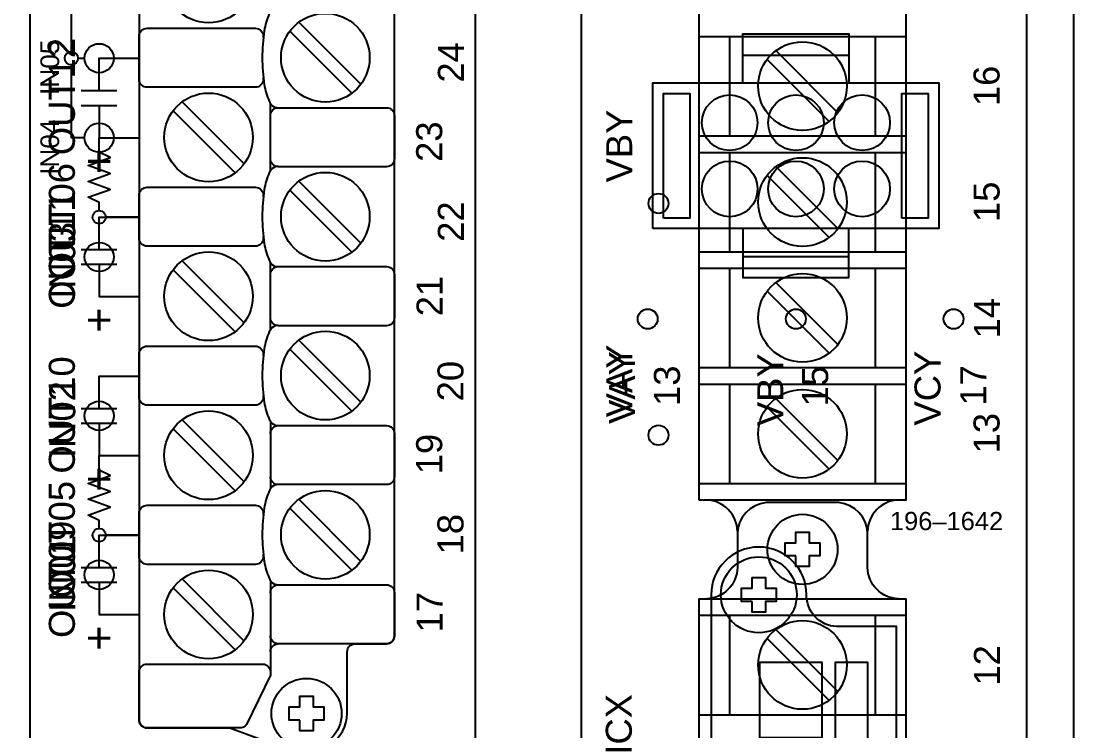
# Model space of a CAD drawing. Extents: x 1 to 47.7, y 0.3 to 34.2.
# Drawn here: x 35.879 to 39.855, y 9.259 to 11.939 of the extents above; entities that cross this region are included whole.
import ezdxf

# ---------------------------------------------------------------- set-up
doc = ezdxf.new("R2010")
doc.units = 0
doc.header["$MEASUREMENT"] = 0
for name, color, linetype in [('1_1__1__SCREW_TERMINAL', 7, 'CONTINUOUS'), ('1_2__2__CONNECTORIZED', 7, 'CONTINUOUS'), ('5_1__0__EMPTY', 7, 'CONTINUOUS'), ('5_2__2___8__OPTOISO_IND_LS', 7, 'CONTINUOUS'), ('5_3__7___8__OPTOISO_IND_LS', 7, 'CONTINUOUS'), ('5_4__4___24__OPTOISO_LS_IN', 7, 'CONTINUOUS'), ('5_5__D___24__OPTOISO_LS_IN', 7, 'CONTINUOUS'), ('5_6__8___8__OPTOISO_IND_LS', 7, 'CONTINUOUS'), ('6_0______DWG_', 7, 'CONTINUOUS')]:
    doc.layers.add(name, color=color, linetype=linetype)
doc.styles.add('ARIAL', font='arial.ttf')

msp = doc.modelspace()

# ---------------------------------------------------------------- linework, layer by layer
at = {"layer": '1_1__1__SCREW_TERMINAL'}
for points in [[(38.4397, 10.1304), (38.4397, 12.818), (39.2197, 12.818), (39.2197, 10.1304)], [(38.8049, 9.9193), (38.7646, 9.9193), (38.7646, 9.9692), (38.8049, 9.9692), (38.8049, 10.0094), (38.8549, 10.0094), (38.8549, 9.9692), (38.8948, 9.9692), (38.8948, 9.9193), (38.8549, 9.9193), (38.8549, 9.8791), (38.8049, 9.8791)], [(38.4397, 7.0703), (38.4397, 9.7579), (39.2197, 9.7579), (39.2197, 7.0703)]]:
    msp.add_lwpolyline(points, close=True, dxfattribs=at)
for points in [[(38.4397, 11.8806), (39.2197, 11.8806)], [(38.5548, 11.5056), (38.5548, 11.8806)], [(39.1047, 11.8806), (39.1047, 11.5056)], [(38.7292, 11.8268), (38.9634, 11.5926)], [(38.6958, 11.7934), (38.9299, 11.5592)], [(38.4397, 11.5056), (39.2197, 11.5056)], [(38.4397, 11.443), (39.2197, 11.443)], [(38.5548, 11.068), (38.5548, 11.443)], [(39.1047, 11.443), (39.1047, 11.068)], [(38.7292, 11.3892), (38.9634, 11.1551)], [(38.6958, 11.3558), (38.9299, 11.1217)], [(38.4397, 11.068), (39.2197, 11.068)], [(38.4397, 11.0055), (39.2197, 11.0055)], [(38.5548, 10.6305), (38.5548, 11.0055)], [(39.1047, 11.0055), (39.1047, 10.6305)], [(38.7292, 10.9519), (38.9634, 10.7177)], [(38.6958, 10.9185), (38.9299, 10.6843)], [(38.4397, 10.6305), (39.2197, 10.6305)], [(38.4397, 10.568), (39.2197, 10.568)], [(38.5548, 10.193), (38.5548, 10.568)], [(39.1047, 10.568), (39.1047, 10.193)], [(38.7292, 10.5144), (38.9634, 10.2802)], [(38.6958, 10.4809), (38.9299, 10.2468)], [(38.4397, 10.193), (39.2197, 10.193)], [(38.4397, 9.6953), (39.2197, 9.6953)], [(38.5548, 9.3203), (38.5548, 9.6953)], [(39.1047, 9.6953), (39.1047, 9.3203)], [(38.7292, 9.6417), (38.9634, 9.4075)], [(38.6958, 9.6083), (38.9299, 9.3741)], [(38.4397, 9.3203), (39.2197, 9.3203)]]:
    msp.add_lwpolyline(points, dxfattribs=at)
for points in [[(38.5837, 10.0124, 0.403969), (38.4678, 10.1304)], [(39.1916, 9.7581, -0.403969), (39.0757, 9.876), (39.0757, 10.0062, 0.374201), (38.9669, 10.1208), (38.6925, 10.1208, 0.374201), (38.5838, 10.0062), (38.5837, 9.876, -0.403969), (38.4678, 9.7581)], [(39.1916, 10.1304, 0.403969), (39.0757, 10.0124)]]:
    msp.add_lwpolyline(points, format="xyb", dxfattribs=at)
for centre, radius in [((38.8296, 11.693), 0.1673), ((38.8296, 11.2554), 0.1673), ((38.2858, 11.2502), 0.0375), ((38.8296, 10.8181), 0.1673), ((38.8296, 10.3806), 0.1673), ((38.2858, 10.3753), 0.0375), ((38.8297, 9.9442), 0.1324), ((38.8296, 9.5079), 0.1673)]:
    msp.add_circle(centre, radius, dxfattribs=at)
at = {"layer": '1_2__2__CONNECTORIZED'}
for points in [[(38.6047, 11.7049), (38.6047, 11.8899), (39.0047, 11.8899), (39.0047, 11.7049)], [(38.6047, 11.81), (39.0047, 11.81)], [(38.6047, 11.1551), (38.6047, 10.9701), (39.0047, 10.9701), (39.0047, 11.1551)], [(38.6047, 11.05), (39.0047, 11.05)]]:
    msp.add_lwpolyline(points, dxfattribs=at)
for points in [[(38.2647, 11.1551), (38.2647, 11.7049), (39.3447, 11.7049), (39.3447, 11.1551)], [(38.3049, 11.1951), (38.3049, 11.665), (38.4048, 11.665), (38.4048, 11.1951)], [(39.2047, 11.1951), (39.2047, 11.665), (39.3048, 11.665), (39.3048, 11.1951)], [(38.6395, 9.7479), (38.5996, 9.7479), (38.5996, 9.7979), (38.6395, 9.7979), (38.6395, 9.838), (38.6898, 9.838), (38.6898, 9.7979), (38.7298, 9.7979), (38.7298, 9.7479), (38.6898, 9.7479), (38.6898, 9.7078), (38.6395, 9.7078), (38.6395, 9.7479)], [(38.6682, 9.2329), (38.6682, 9.5179), (38.9032, 9.5179), (38.9032, 9.2329)], [(38.9548, 8.8979), (38.9548, 9.5179), (39.0749, 9.5179), (39.0749, 8.8979)]]:
    msp.add_lwpolyline(points, close=True, dxfattribs=at)
msp.add_lwpolyline([(38.8247, 7.063, 1), (39.1847, 7.063), (39.1849, 9.653), (38.9586, 9.653, -0.405199), (38.8447, 9.7729, 0.999995), (38.4846, 9.7729), (38.4848, 7.183), (38.7109, 7.183, -0.399232)], format="xyb", close=True, dxfattribs=at)
for centre, radius in [((38.5548, 11.5549), 0.1051), ((38.8049, 11.5549), 0.1051), ((39.0548, 11.5549), 0.1051), ((38.5548, 11.3049), 0.1051), ((38.8049, 11.3049), 0.1051), ((39.0548, 11.3049), 0.1051), ((38.2451, 10.814), 0.0375), ((38.8047, 10.814), 0.0375), ((39.4002, 10.814), 0.0375), ((38.6647, 9.7729), 0.1433)]:
    msp.add_circle(centre, radius, dxfattribs=at)
at = {"layer": '5_1__0__EMPTY'}
msp.add_lwpolyline([(36.3247, 14.2815), (36.3247, 9.3004, 0.414215), (36.3547, 9.2704), (36.6675, 9.2705), (36.9123, 9.1796, 0.47859), (37.1108, 9.3246), (37.1108, 9.558, -0.414214), (37.1408, 9.588), (37.2588, 9.588, 0.414213), (37.2888, 9.618), (37.2889, 14.5998, 0.414214), (37.2589, 14.6298), (36.9459, 14.6298), (36.7011, 14.7207, 0.480048), (36.5029, 14.5757), (36.5029, 14.3415, -0.414214), (36.4729, 14.3115), (36.3547, 14.3115, 0.414212), (36.3247, 14.2815), (36.3247, 14.2815)], format="xyb", dxfattribs=at)
msp.add_lwpolyline([(36.9319, 9.3), (36.8916, 9.3), (36.8916, 9.35), (36.9319, 9.35), (36.9319, 9.3901), (36.9819, 9.3901), (36.9819, 9.35), (37.0218, 9.35), (37.0218, 9.3), (36.9819, 9.3), (36.9819, 9.2599), (36.9319, 9.2599)], close=True, dxfattribs=at)
msp.add_circle((36.9567, 9.325), 0.1324, dxfattribs=at)
at = {"layer": '5_2__2___8__OPTOISO_IND_LS'}
for points in [[(37.2588, 9.588, 0.414213), (37.2888, 9.618), (37.2889, 14.5998, 0.414214), (37.2589, 14.6298), (36.9459, 14.6298), (36.7011, 14.7207, 0.480048), (36.5029, 14.5757), (36.5029, 14.3415, -0.414214), (36.4729, 14.3115), (36.3547, 14.3115, 0.414212), (36.3247, 14.2815), (36.3247, 14.2815), (36.3247, 9.3004, 0.414215), (36.3547, 9.2704), (36.6675, 9.2705), (36.9123, 9.1796, 0.47859), (37.1108, 9.3246), (37.1108, 9.558, -0.414214), (37.1408, 9.588)], [(36.8501, 11.9895, 0.191033), (36.8262, 11.981, 0.081668), (36.816, 11.9654, 0.0591), (36.7967, 11.9017, 0.034646), (36.7896, 11.8002, 0.03436), (36.7967, 11.6995, 0.0591), (36.816, 11.6357, 0.081668), (36.8262, 11.6201, 0.191033), (36.8501, 11.6116)], [(36.7934, 11.7265), (36.7934, 11.7186, -0.414214), (36.7634, 11.6886), (36.3547, 11.6886, -0.414214), (36.3247, 11.7186), (36.3247, 11.8815, -0.414214), (36.3547, 11.9115), (36.7634, 11.9115, -0.414214), (36.7934, 11.8815), (36.7934, 11.8746)], [(36.8201, 11.5816, -0.414214), (36.8501, 11.6116), (37.2588, 11.6116, -0.414214), (37.2888, 11.5816), (37.2888, 11.4188, -0.414214), (37.2588, 11.3888), (36.8501, 11.3888, -0.414214), (36.8201, 11.4188)], [(36.8501, 11.3895, 0.191033), (36.8262, 11.381, 0.081668), (36.816, 11.3654, 0.0591), (36.7967, 11.3017, 0.034646), (36.7896, 11.2001, 0.03436), (36.7967, 11.0995, 0.0591), (36.816, 11.0357, 0.081668), (36.8262, 11.0201, 0.191033), (36.8501, 11.0116)], [(36.7934, 11.1265), (36.7934, 11.1186, -0.414214), (36.7634, 11.0886), (36.3547, 11.0886, -0.414214), (36.3247, 11.1186), (36.3247, 11.2814, -0.414214), (36.3547, 11.3114), (36.7634, 11.3114, -0.414214), (36.7934, 11.2814), (36.7934, 11.2746)], [(36.8201, 10.9816, -0.414214), (36.8501, 11.0116), (37.2588, 11.0116, -0.414214), (37.2888, 10.9816), (37.2888, 10.8187, -0.414214), (37.2588, 10.7887), (36.8501, 10.7887, -0.414214), (36.8201, 10.8187)], [(36.8501, 10.7895, 0.191033), (36.8262, 10.781, 0.081668), (36.816, 10.7654, 0.0591), (36.7967, 10.7017, 0.034646), (36.7896, 10.6001, 0.03436), (36.7967, 10.4994, 0.0591), (36.816, 10.4357, 0.081668), (36.8262, 10.4201, 0.191033), (36.8501, 10.4116)], [(36.7934, 10.5265), (36.7934, 10.5186, -0.414214), (36.7634, 10.4886), (36.3547, 10.4886, -0.414214), (36.3247, 10.5186), (36.3247, 10.6814, -0.414214), (36.3547, 10.7114), (36.7634, 10.7114, -0.414214), (36.7934, 10.6814), (36.7934, 10.6746)], [(36.8201, 10.3816, -0.414214), (36.8501, 10.4116), (37.2588, 10.4116, -0.414214), (37.2888, 10.3816), (37.2888, 10.2187, -0.414214), (37.2588, 10.1887), (36.8501, 10.1887, -0.414214), (36.8201, 10.2187)], [(36.8501, 10.1887, 0.191033), (36.8262, 10.1802, 0.081668), (36.816, 10.1646, 0.0591), (36.7967, 10.1009, 0.034646), (36.7896, 9.9994, 0.03436), (36.7967, 9.8987, 0.0591), (36.816, 9.835, 0.081668), (36.8262, 9.8193, 0.191033), (36.8501, 9.8108)], [(36.7934, 9.9257), (36.7934, 9.9178, -0.414214), (36.7634, 9.8878), (36.3547, 9.8878, -0.414214), (36.3247, 9.9178), (36.3247, 10.0807, -0.414214), (36.3547, 10.1107), (36.7634, 10.1107, -0.414214), (36.7934, 10.0807), (36.7934, 10.0739)], [(36.8201, 9.8273), (36.8201, 9.4692), (36.7303, 9.2833, -0.241986), (36.7105, 9.2705), (36.3547, 9.2704, -0.422157), (36.3248, 9.2971), (36.3247, 9.4814, -0.414214), (36.3547, 9.5114), (36.7918, 9.5114, -0.390527), (36.8201, 9.4814)], [(36.8201, 9.7808, -0.414214), (36.8501, 9.8108), (37.2588, 9.8108, -0.414214), (37.2888, 9.7808), (37.2888, 9.618, -0.414214), (37.2588, 9.588), (36.8501, 9.588, -0.414214), (36.8201, 9.618)], [(36.8201, 9.558, -0.414214), (36.8501, 9.588)]]:
    msp.add_lwpolyline(points, format="xyb", dxfattribs=at)
for points in [[(36.9275, 11.9339), (37.1616, 11.6998)], [(36.894, 11.9005), (37.1282, 11.6664)], [(36.1735, 11.676), (36.1735, 11.7982), (36.3247, 11.7982)], [(36.106, 11.676), (36.241, 11.676)], [(36.106, 11.6203), (36.241, 11.6203)], [(36.1735, 11.6203), (36.1735, 11.4982), (36.3247, 11.4982)], [(36.4865, 11.6333), (36.7206, 11.3991)], [(36.8201, 11.373), (36.8201, 11.6281)], [(36.4531, 11.5999), (36.6872, 11.3657)], [(36.9275, 11.3339), (37.1616, 11.0998)], [(36.894, 11.3005), (37.1282, 11.0664)], [(36.1735, 11.076), (36.1735, 11.1982), (36.3247, 11.1982)], [(36.106, 11.076), (36.241, 11.076)], [(36.106, 11.0203), (36.241, 11.0203)], [(36.1735, 11.0203), (36.1735, 10.8982), (36.3247, 10.8982)], [(36.4865, 11.0333), (36.7206, 10.7991)], [(36.8201, 10.773), (36.8201, 11.0281)], [(36.4531, 10.9999), (36.6872, 10.7657)], [(36.894, 10.7005), (37.1282, 10.4663)], [(36.9275, 10.7339), (37.1616, 10.4998)], [(36.1735, 10.476), (36.1735, 10.5982), (36.3247, 10.5982)], [(36.106, 10.476), (36.241, 10.476)], [(36.106, 10.4203), (36.241, 10.4203)], [(36.1735, 10.4203), (36.1735, 10.2982), (36.3247, 10.2982)], [(36.4865, 10.4333), (36.7206, 10.1991)], [(36.8201, 10.4281), (36.8201, 10.1722)], [(36.4531, 10.3999), (36.6872, 10.1657)], [(36.894, 10.0997), (37.1282, 9.8656)], [(36.9275, 10.1332), (37.1616, 9.899)], [(36.1735, 9.876), (36.1735, 9.9982), (36.3247, 9.9982)], [(36.106, 9.876), (36.241, 9.876)], [(36.4865, 9.8325), (36.7206, 9.5984)], [(36.106, 9.8203), (36.241, 9.8203)], [(36.1735, 9.8203), (36.1735, 9.6982), (36.3247, 9.6982)], [(36.4531, 9.7991), (36.6872, 9.5649)]]:
    msp.add_lwpolyline(points, dxfattribs=at)
msp.add_lwpolyline([(36.9319, 9.3), (36.8916, 9.3), (36.8916, 9.35), (36.9319, 9.35), (36.9319, 9.3901), (36.9819, 9.3901), (36.9819, 9.35), (37.0218, 9.35), (37.0218, 9.3), (36.9819, 9.3), (36.9819, 9.2599), (36.9319, 9.2599)], close=True, dxfattribs=at)
for centre, radius in [((36.5868, 12.0995), 0.1673), ((37.0278, 11.8002), 0.1673), ((36.5868, 11.4995), 0.1673), ((37.0278, 11.2001), 0.1673), ((36.5868, 10.8995), 0.1673), ((37.0278, 10.6001), 0.1673), ((36.5868, 10.2995), 0.1673), ((37.0278, 9.9994), 0.1673), ((36.5868, 9.6987), 0.1673), ((36.9567, 9.325), 0.1324)]:
    msp.add_circle(centre, radius, dxfattribs=at)
at = {"layer": '5_3__7___8__OPTOISO_IND_LS'}
for points in [[(37.2588, 9.588, 0.414213), (37.2888, 9.618), (37.2889, 14.5998, 0.414214), (37.2589, 14.6298), (36.9459, 14.6298), (36.7011, 14.7207, 0.480048), (36.5029, 14.5757), (36.5029, 14.3415, -0.414214), (36.4729, 14.3115), (36.3547, 14.3115, 0.414212), (36.3247, 14.2815), (36.3247, 14.2815), (36.3247, 9.3004, 0.414215), (36.3547, 9.2704), (36.6675, 9.2705), (36.9123, 9.1796, 0.47859), (37.1108, 9.3246), (37.1108, 9.558, -0.414214), (37.1408, 9.588)], [(36.8501, 11.9895, 0.191033), (36.8262, 11.981, 0.081668), (36.816, 11.9654, 0.0591), (36.7967, 11.9017, 0.034646), (36.7896, 11.8002, 0.03436), (36.7967, 11.6995, 0.0591), (36.816, 11.6357, 0.081668), (36.8262, 11.6201, 0.191033), (36.8501, 11.6116)], [(36.7934, 11.7265), (36.7934, 11.7186, -0.414214), (36.7634, 11.6886), (36.3547, 11.6886, -0.414214), (36.3247, 11.7186), (36.3247, 11.8815, -0.414214), (36.3547, 11.9115), (36.7634, 11.9115, -0.414214), (36.7934, 11.8815), (36.7934, 11.8746)], [(36.8201, 11.5816, -0.414214), (36.8501, 11.6116), (37.2588, 11.6116, -0.414214), (37.2888, 11.5816), (37.2888, 11.4188, -0.414214), (37.2588, 11.3888), (36.8501, 11.3888, -0.414214), (36.8201, 11.4188)], [(36.8501, 11.3895, 0.191033), (36.8262, 11.381, 0.081668), (36.816, 11.3654, 0.0591), (36.7967, 11.3017, 0.034646), (36.7896, 11.2001, 0.03436), (36.7967, 11.0995, 0.0591), (36.816, 11.0357, 0.081668), (36.8262, 11.0201, 0.191033), (36.8501, 11.0116)], [(36.7934, 11.1265), (36.7934, 11.1186, -0.414214), (36.7634, 11.0886), (36.3547, 11.0886, -0.414214), (36.3247, 11.1186), (36.3247, 11.2814, -0.414214), (36.3547, 11.3114), (36.7634, 11.3114, -0.414214), (36.7934, 11.2814), (36.7934, 11.2746)], [(36.8201, 10.9816, -0.414214), (36.8501, 11.0116), (37.2588, 11.0116, -0.414214), (37.2888, 10.9816), (37.2888, 10.8187, -0.414214), (37.2588, 10.7887), (36.8501, 10.7887, -0.414214), (36.8201, 10.8187)], [(36.8501, 10.7895, 0.191033), (36.8262, 10.781, 0.081668), (36.816, 10.7654, 0.0591), (36.7967, 10.7017, 0.034646), (36.7896, 10.6001, 0.03436), (36.7967, 10.4994, 0.0591), (36.816, 10.4357, 0.081668), (36.8262, 10.4201, 0.191033), (36.8501, 10.4116)], [(36.7934, 10.5265), (36.7934, 10.5186, -0.414214), (36.7634, 10.4886), (36.3547, 10.4886, -0.414214), (36.3247, 10.5186), (36.3247, 10.6814, -0.414214), (36.3547, 10.7114), (36.7634, 10.7114, -0.414214), (36.7934, 10.6814), (36.7934, 10.6746)], [(36.8201, 10.3816, -0.414214), (36.8501, 10.4116), (37.2588, 10.4116, -0.414214), (37.2888, 10.3816), (37.2888, 10.2187, -0.414214), (37.2588, 10.1887), (36.8501, 10.1887, -0.414214), (36.8201, 10.2187)], [(36.8501, 10.1887, 0.191033), (36.8262, 10.1802, 0.081668), (36.816, 10.1646, 0.0591), (36.7967, 10.1009, 0.034646), (36.7896, 9.9994, 0.03436), (36.7967, 9.8987, 0.0591), (36.816, 9.835, 0.081668), (36.8262, 9.8193, 0.191033), (36.8501, 9.8108)], [(36.7934, 9.9257), (36.7934, 9.9178, -0.414214), (36.7634, 9.8878), (36.3547, 9.8878, -0.414214), (36.3247, 9.9178), (36.3247, 10.0807, -0.414214), (36.3547, 10.1107), (36.7634, 10.1107, -0.414214), (36.7934, 10.0807), (36.7934, 10.0739)], [(36.8201, 9.8273), (36.8201, 9.4692), (36.7303, 9.2833, -0.241986), (36.7105, 9.2705), (36.3547, 9.2704, -0.422157), (36.3248, 9.2971), (36.3247, 9.4814, -0.414214), (36.3547, 9.5114), (36.7918, 9.5114, -0.390527), (36.8201, 9.4814)], [(36.8201, 9.7808, -0.414214), (36.8501, 9.8108), (37.2588, 9.8108, -0.414214), (37.2888, 9.7808), (37.2888, 9.618, -0.414214), (37.2588, 9.588), (36.8501, 9.588, -0.414214), (36.8201, 9.618)], [(36.8201, 9.558, -0.414214), (36.8501, 9.588)]]:
    msp.add_lwpolyline(points, format="xyb", dxfattribs=at)
for points in [[(36.9275, 11.9339), (37.1616, 11.6998)], [(36.894, 11.9005), (37.1282, 11.6664)], [(36.1735, 11.676), (36.1735, 11.7982), (36.3247, 11.7982)], [(36.106, 11.676), (36.241, 11.676)], [(36.106, 11.6203), (36.241, 11.6203)], [(36.1735, 11.6203), (36.1735, 11.4982), (36.3247, 11.4982)], [(36.4865, 11.6333), (36.7206, 11.3991)], [(36.8201, 11.373), (36.8201, 11.6281)], [(36.4531, 11.5999), (36.6872, 11.3657)], [(36.9275, 11.3339), (37.1616, 11.0998)], [(36.894, 11.3005), (37.1282, 11.0664)], [(36.1735, 11.076), (36.1735, 11.1982), (36.3247, 11.1982)], [(36.106, 11.076), (36.241, 11.076)], [(36.106, 11.0203), (36.241, 11.0203)], [(36.1735, 11.0203), (36.1735, 10.8982), (36.3247, 10.8982)], [(36.4865, 11.0333), (36.7206, 10.7991)], [(36.8201, 10.773), (36.8201, 11.0281)], [(36.4531, 10.9999), (36.6872, 10.7657)], [(36.894, 10.7005), (37.1282, 10.4663)], [(36.9275, 10.7339), (37.1616, 10.4998)], [(36.1735, 10.476), (36.1735, 10.5982), (36.3247, 10.5982)], [(36.106, 10.476), (36.241, 10.476)], [(36.106, 10.4203), (36.241, 10.4203)], [(36.1735, 10.4203), (36.1735, 10.2982), (36.3247, 10.2982)], [(36.4865, 10.4333), (36.7206, 10.1991)], [(36.8201, 10.4281), (36.8201, 10.1722)], [(36.4531, 10.3999), (36.6872, 10.1657)], [(36.894, 10.0997), (37.1282, 9.8656)], [(36.9275, 10.1332), (37.1616, 9.899)], [(36.1735, 9.876), (36.1735, 9.9982), (36.3247, 9.9982)], [(36.106, 9.876), (36.241, 9.876)], [(36.4865, 9.8325), (36.7206, 9.5984)], [(36.106, 9.8203), (36.241, 9.8203)], [(36.1735, 9.8203), (36.1735, 9.6982), (36.3247, 9.6982)], [(36.4531, 9.7991), (36.6872, 9.5649)]]:
    msp.add_lwpolyline(points, dxfattribs=at)
msp.add_lwpolyline([(36.9319, 9.3), (36.8916, 9.3), (36.8916, 9.35), (36.9319, 9.35), (36.9319, 9.3901), (36.9819, 9.3901), (36.9819, 9.35), (37.0218, 9.35), (37.0218, 9.3), (36.9819, 9.3), (36.9819, 9.2599), (36.9319, 9.2599)], close=True, dxfattribs=at)
for centre, radius in [((36.5868, 12.0995), 0.1673), ((37.0278, 11.8002), 0.1673), ((36.5868, 11.4995), 0.1673), ((37.0278, 11.2001), 0.1673), ((36.5868, 10.8995), 0.1673), ((37.0278, 10.6001), 0.1673), ((36.5868, 10.2995), 0.1673), ((37.0278, 9.9994), 0.1673), ((36.5868, 9.6987), 0.1673), ((36.9567, 9.325), 0.1324)]:
    msp.add_circle(centre, radius, dxfattribs=at)
at = {"layer": '5_4__4___24__OPTOISO_LS_IN'}
for points in [[(37.2588, 9.588, 0.414213), (37.2888, 9.618), (37.2889, 14.5998, 0.414214), (37.2589, 14.6298), (36.9459, 14.6298), (36.7011, 14.7207, 0.480048), (36.5029, 14.5757), (36.5029, 14.3415, -0.414214), (36.4729, 14.3115), (36.3547, 14.3115, 0.414212), (36.3247, 14.2815), (36.3247, 14.2815), (36.3247, 9.3004, 0.414215), (36.3547, 9.2704), (36.6675, 9.2705), (36.9123, 9.1796, 0.47859), (37.1108, 9.3246), (37.1108, 9.558, -0.414214), (37.1408, 9.588)], [(36.8501, 11.9895, 0.191033), (36.8262, 11.981, 0.081668), (36.816, 11.9654, 0.0591), (36.7967, 11.9017, 0.034646), (36.7896, 11.8002, 0.03436), (36.7967, 11.6995, 0.0591), (36.816, 11.6357, 0.081668), (36.8262, 11.6201, 0.191033), (36.8501, 11.6116)], [(36.7934, 11.7265), (36.7934, 11.7186, -0.414214), (36.7634, 11.6886), (36.3547, 11.6886, -0.414214), (36.3247, 11.7186), (36.3247, 11.8815, -0.414214), (36.3547, 11.9115), (36.7634, 11.9115, -0.414214), (36.7934, 11.8815), (36.7934, 11.8746)], [(36.8201, 11.5816, -0.414214), (36.8501, 11.6116), (37.2588, 11.6116, -0.414214), (37.2888, 11.5816), (37.2888, 11.4188, -0.414214), (37.2588, 11.3888), (36.8501, 11.3888, -0.414214), (36.8201, 11.4188)], [(36.8501, 11.3895, 0.191033), (36.8262, 11.381, 0.081668), (36.816, 11.3654, 0.0591), (36.7967, 11.3017, 0.034646), (36.7896, 11.2001, 0.03436), (36.7967, 11.0995, 0.0591), (36.816, 11.0357, 0.081668), (36.8262, 11.0201, 0.191033), (36.8501, 11.0116)], [(36.7934, 11.1265), (36.7934, 11.1186, -0.414214), (36.7634, 11.0886), (36.3547, 11.0886, -0.414214), (36.3247, 11.1186), (36.3247, 11.2814, -0.414214), (36.3547, 11.3114), (36.7634, 11.3114, -0.414214), (36.7934, 11.2814), (36.7934, 11.2746)], [(36.8201, 10.9816, -0.414214), (36.8501, 11.0116), (37.2588, 11.0116, -0.414214), (37.2888, 10.9816), (37.2888, 10.8187, -0.414214), (37.2588, 10.7887), (36.8501, 10.7887, -0.414214), (36.8201, 10.8187)], [(36.8501, 10.7895, 0.191033), (36.8262, 10.781, 0.081668), (36.816, 10.7654, 0.0591), (36.7967, 10.7017, 0.034646), (36.7896, 10.6001, 0.03436), (36.7967, 10.4994, 0.0591), (36.816, 10.4357, 0.081668), (36.8262, 10.4201, 0.191033), (36.8501, 10.4116)], [(36.7934, 10.5265), (36.7934, 10.5186, -0.414214), (36.7634, 10.4886), (36.3547, 10.4886, -0.414214), (36.3247, 10.5186), (36.3247, 10.6814, -0.414214), (36.3547, 10.7114), (36.7634, 10.7114, -0.414214), (36.7934, 10.6814), (36.7934, 10.6746)], [(36.8201, 10.3816, -0.414214), (36.8501, 10.4116), (37.2588, 10.4116, -0.414214), (37.2888, 10.3816), (37.2888, 10.2187, -0.414214), (37.2588, 10.1887), (36.8501, 10.1887, -0.414214), (36.8201, 10.2187)], [(36.8501, 10.1887, 0.191033), (36.8262, 10.1802, 0.081668), (36.816, 10.1646, 0.0591), (36.7967, 10.1009, 0.034646), (36.7896, 9.9994, 0.03436), (36.7967, 9.8987, 0.0591), (36.816, 9.835, 0.081668), (36.8262, 9.8193, 0.191033), (36.8501, 9.8108)], [(36.7934, 9.9257), (36.7934, 9.9178, -0.414214), (36.7634, 9.8878), (36.3547, 9.8878, -0.414214), (36.3247, 9.9178), (36.3247, 10.0807, -0.414214), (36.3547, 10.1107), (36.7634, 10.1107, -0.414214), (36.7934, 10.0807), (36.7934, 10.0739)], [(36.8201, 9.8273), (36.8201, 9.4692), (36.7303, 9.2833, -0.241986), (36.7105, 9.2705), (36.3547, 9.2704, -0.422157), (36.3248, 9.2971), (36.3247, 9.4814, -0.414214), (36.3547, 9.5114), (36.7918, 9.5114, -0.390527), (36.8201, 9.4814)], [(36.8201, 9.7808, -0.414214), (36.8501, 9.8108), (37.2588, 9.8108, -0.414214), (37.2888, 9.7808), (37.2888, 9.618, -0.414214), (37.2588, 9.588), (36.8501, 9.588, -0.414214), (36.8201, 9.618)], [(36.8201, 9.558, -0.414214), (36.8501, 9.588)]]:
    msp.add_lwpolyline(points, format="xyb", dxfattribs=at)
for points in [[(36.0686, 11.8232), (36.0686, 12.0732)], [(36.9275, 11.9339), (37.1616, 11.6998)], [(36.894, 11.9005), (37.1282, 11.6664)], [(36.1185, 11.4982), (36.0686, 11.4982), (36.0686, 11.7732)], [(36.0936, 11.7982), (36.1185, 11.7982)], [(36.2285, 11.7982), (36.3247, 11.7982)], [(36.4865, 11.6333), (36.7206, 11.3991)], [(36.8201, 11.373), (36.8201, 11.6281)], [(36.4531, 11.5999), (36.6872, 11.3657)], [(36.2285, 11.4982), (36.3247, 11.4982)], [(36.9275, 11.3339), (37.1616, 11.0998)], [(36.894, 11.3005), (37.1282, 11.0664)], [(36.1735, 11.1031), (36.1735, 11.1982), (36.3247, 11.1982)], [(36.4865, 11.0333), (36.7206, 10.7991)], [(36.8201, 10.773), (36.8201, 11.0281)], [(36.1735, 10.9931), (36.1735, 10.8982), (36.3247, 10.8982)], [(36.4531, 10.9999), (36.6872, 10.7657)], [(36.894, 10.7005), (37.1282, 10.4663)], [(36.9275, 10.7339), (37.1616, 10.4998)], [(36.1735, 10.5031), (36.1735, 10.5982), (36.3247, 10.5982)], [(36.4865, 10.4333), (36.7206, 10.1991)], [(36.8201, 10.4281), (36.8201, 10.1722)], [(36.1735, 10.3931), (36.1735, 10.2982), (36.3247, 10.2982)], [(36.4531, 10.3999), (36.6872, 10.1657)], [(36.894, 10.0997), (37.1282, 9.8656)], [(36.9275, 10.1332), (37.1616, 9.899)], [(36.1735, 9.9031), (36.1735, 9.9982), (36.3247, 9.9982)], [(36.4865, 9.8325), (36.7206, 9.5984)], [(36.1735, 9.7931), (36.1735, 9.6982), (36.3247, 9.6982)], [(36.4531, 9.7991), (36.6872, 9.5649)]]:
    msp.add_lwpolyline(points, dxfattribs=at)
msp.add_lwpolyline([(36.9319, 9.3), (36.8916, 9.3), (36.8916, 9.35), (36.9319, 9.35), (36.9319, 9.3901), (36.9819, 9.3901), (36.9819, 9.35), (37.0218, 9.35), (37.0218, 9.3), (36.9819, 9.3), (36.9819, 9.2599), (36.9319, 9.2599)], close=True, dxfattribs=at)
for centre, radius in [((36.5868, 12.0995), 0.1673), ((37.0278, 11.8002), 0.1673), ((36.1735, 11.7982), 0.055), ((36.0686, 11.7982), 0.025), ((36.5868, 11.4995), 0.1673), ((36.1735, 11.4982), 0.055), ((37.0278, 11.2001), 0.1673), ((36.1735, 11.0481), 0.055), ((36.5868, 10.8995), 0.1673), ((37.0278, 10.6001), 0.1673), ((36.1735, 10.4481), 0.055), ((36.5868, 10.2995), 0.1673), ((37.0278, 9.9994), 0.1673), ((36.1735, 9.8481), 0.055), ((36.5868, 9.6987), 0.1673), ((36.9567, 9.325), 0.1324)]:
    msp.add_circle(centre, radius, dxfattribs=at)
at = {"layer": '5_5__D___24__OPTOISO_LS_IN'}
for points in [[(37.2588, 9.588, 0.414213), (37.2888, 9.618), (37.2889, 14.5998, 0.414214), (37.2589, 14.6298), (36.9459, 14.6298), (36.7011, 14.7207, 0.480048), (36.5029, 14.5757), (36.5029, 14.3415, -0.414214), (36.4729, 14.3115), (36.3547, 14.3115, 0.414212), (36.3247, 14.2815), (36.3247, 14.2815), (36.3247, 9.3004, 0.414215), (36.3547, 9.2704), (36.6675, 9.2705), (36.9123, 9.1796, 0.47859), (37.1108, 9.3246), (37.1108, 9.558, -0.414214), (37.1408, 9.588)], [(36.8501, 11.9895, 0.191033), (36.8262, 11.981, 0.081668), (36.816, 11.9654, 0.0591), (36.7967, 11.9017, 0.034646), (36.7896, 11.8002, 0.03436), (36.7967, 11.6995, 0.0591), (36.816, 11.6357, 0.081668), (36.8262, 11.6201, 0.191033), (36.8501, 11.6116)], [(36.7934, 11.7265), (36.7934, 11.7186, -0.414214), (36.7634, 11.6886), (36.3547, 11.6886, -0.414214), (36.3247, 11.7186), (36.3247, 11.8815, -0.414214), (36.3547, 11.9115), (36.7634, 11.9115, -0.414214), (36.7934, 11.8815), (36.7934, 11.8746)], [(36.8201, 11.5816, -0.414214), (36.8501, 11.6116), (37.2588, 11.6116, -0.414214), (37.2888, 11.5816), (37.2888, 11.4188, -0.414214), (37.2588, 11.3888), (36.8501, 11.3888, -0.414214), (36.8201, 11.4188)], [(36.8501, 11.3895, 0.191033), (36.8262, 11.381, 0.081668), (36.816, 11.3654, 0.0591), (36.7967, 11.3017, 0.034646), (36.7896, 11.2001, 0.03436), (36.7967, 11.0995, 0.0591), (36.816, 11.0357, 0.081668), (36.8262, 11.0201, 0.191033), (36.8501, 11.0116)], [(36.7934, 11.1265), (36.7934, 11.1186, -0.414214), (36.7634, 11.0886), (36.3547, 11.0886, -0.414214), (36.3247, 11.1186), (36.3247, 11.2814, -0.414214), (36.3547, 11.3114), (36.7634, 11.3114, -0.414214), (36.7934, 11.2814), (36.7934, 11.2746)], [(36.8201, 10.9816, -0.414214), (36.8501, 11.0116), (37.2588, 11.0116, -0.414214), (37.2888, 10.9816), (37.2888, 10.8187, -0.414214), (37.2588, 10.7887), (36.8501, 10.7887, -0.414214), (36.8201, 10.8187)], [(36.8501, 10.7895, 0.191033), (36.8262, 10.781, 0.081668), (36.816, 10.7654, 0.0591), (36.7967, 10.7017, 0.034646), (36.7896, 10.6001, 0.03436), (36.7967, 10.4994, 0.0591), (36.816, 10.4357, 0.081668), (36.8262, 10.4201, 0.191033), (36.8501, 10.4116)], [(36.7934, 10.5265), (36.7934, 10.5186, -0.414214), (36.7634, 10.4886), (36.3547, 10.4886, -0.414214), (36.3247, 10.5186), (36.3247, 10.6814, -0.414214), (36.3547, 10.7114), (36.7634, 10.7114, -0.414214), (36.7934, 10.6814), (36.7934, 10.6746)], [(36.8201, 10.3816, -0.414214), (36.8501, 10.4116), (37.2588, 10.4116, -0.414214), (37.2888, 10.3816), (37.2888, 10.2187, -0.414214), (37.2588, 10.1887), (36.8501, 10.1887, -0.414214), (36.8201, 10.2187)], [(36.8501, 10.1887, 0.191033), (36.8262, 10.1802, 0.081668), (36.816, 10.1646, 0.0591), (36.7967, 10.1009, 0.034646), (36.7896, 9.9994, 0.03436), (36.7967, 9.8987, 0.0591), (36.816, 9.835, 0.081668), (36.8262, 9.8193, 0.191033), (36.8501, 9.8108)], [(36.7934, 9.9257), (36.7934, 9.9178, -0.414214), (36.7634, 9.8878), (36.3547, 9.8878, -0.414214), (36.3247, 9.9178), (36.3247, 10.0807, -0.414214), (36.3547, 10.1107), (36.7634, 10.1107, -0.414214), (36.7934, 10.0807), (36.7934, 10.0739)], [(36.8201, 9.8273), (36.8201, 9.4692), (36.7303, 9.2833, -0.241986), (36.7105, 9.2705), (36.3547, 9.2704, -0.422157), (36.3248, 9.2971), (36.3247, 9.4814, -0.414214), (36.3547, 9.5114), (36.7918, 9.5114, -0.390527), (36.8201, 9.4814)], [(36.8201, 9.7808, -0.414214), (36.8501, 9.8108), (37.2588, 9.8108, -0.414214), (37.2888, 9.7808), (37.2888, 9.618, -0.414214), (37.2588, 9.588), (36.8501, 9.588, -0.414214), (36.8201, 9.618)], [(36.8201, 9.558, -0.414214), (36.8501, 9.588)]]:
    msp.add_lwpolyline(points, format="xyb", dxfattribs=at)
for points in [[(36.0686, 11.8232), (36.0686, 12.0732)], [(36.9275, 11.9339), (37.1616, 11.6998)], [(36.894, 11.9005), (37.1282, 11.6664)], [(36.1185, 11.4982), (36.0686, 11.4982), (36.0686, 11.7732)], [(36.0936, 11.7982), (36.1185, 11.7982)], [(36.2285, 11.7982), (36.3247, 11.7982)], [(36.4865, 11.6333), (36.7206, 11.3991)], [(36.8201, 11.373), (36.8201, 11.6281)], [(36.4531, 11.5999), (36.6872, 11.3657)], [(36.2285, 11.4982), (36.3247, 11.4982)], [(36.9275, 11.3339), (37.1616, 11.0998)], [(36.894, 11.3005), (37.1282, 11.0664)], [(36.1735, 11.1031), (36.1735, 11.1982), (36.3247, 11.1982)], [(36.4865, 11.0333), (36.7206, 10.7991)], [(36.8201, 10.773), (36.8201, 11.0281)], [(36.1735, 10.9931), (36.1735, 10.8982), (36.3247, 10.8982)], [(36.4531, 10.9999), (36.6872, 10.7657)], [(36.894, 10.7005), (37.1282, 10.4663)], [(36.9275, 10.7339), (37.1616, 10.4998)], [(36.1735, 10.5031), (36.1735, 10.5982), (36.3247, 10.5982)], [(36.4865, 10.4333), (36.7206, 10.1991)], [(36.8201, 10.4281), (36.8201, 10.1722)], [(36.1735, 10.3931), (36.1735, 10.2982), (36.3247, 10.2982)], [(36.4531, 10.3999), (36.6872, 10.1657)], [(36.894, 10.0997), (37.1282, 9.8656)], [(36.9275, 10.1332), (37.1616, 9.899)], [(36.1735, 9.9031), (36.1735, 9.9982), (36.3247, 9.9982)], [(36.4865, 9.8325), (36.7206, 9.5984)], [(36.1735, 9.7931), (36.1735, 9.6982), (36.3247, 9.6982)], [(36.4531, 9.7991), (36.6872, 9.5649)]]:
    msp.add_lwpolyline(points, dxfattribs=at)
msp.add_lwpolyline([(36.9319, 9.3), (36.8916, 9.3), (36.8916, 9.35), (36.9319, 9.35), (36.9319, 9.3901), (36.9819, 9.3901), (36.9819, 9.35), (37.0218, 9.35), (37.0218, 9.3), (36.9819, 9.3), (36.9819, 9.2599), (36.9319, 9.2599)], close=True, dxfattribs=at)
for centre, radius in [((36.5868, 12.0995), 0.1673), ((37.0278, 11.8002), 0.1673), ((36.1735, 11.7982), 0.055), ((36.0686, 11.7982), 0.025), ((36.5868, 11.4995), 0.1673), ((36.1735, 11.4982), 0.055), ((37.0278, 11.2001), 0.1673), ((36.1735, 11.0481), 0.055), ((36.5868, 10.8995), 0.1673), ((37.0278, 10.6001), 0.1673), ((36.1735, 10.4481), 0.055), ((36.5868, 10.2995), 0.1673), ((37.0278, 9.9994), 0.1673), ((36.1735, 9.8481), 0.055), ((36.5868, 9.6987), 0.1673), ((36.9567, 9.325), 0.1324)]:
    msp.add_circle(centre, radius, dxfattribs=at)
at = {"layer": '5_6__8___8__OPTOISO_IND_LS'}
for points in [[(37.2588, 9.588, 0.414213), (37.2888, 9.618), (37.2889, 14.5998, 0.414214), (37.2589, 14.6298), (36.9459, 14.6298), (36.7011, 14.7207, 0.480048), (36.5029, 14.5757), (36.5029, 14.3415, -0.414214), (36.4729, 14.3115), (36.3547, 14.3115, 0.414212), (36.3247, 14.2815), (36.3247, 14.2815), (36.3247, 9.3004, 0.414215), (36.3547, 9.2704), (36.6675, 9.2705), (36.9123, 9.1796, 0.47859), (37.1108, 9.3246), (37.1108, 9.558, -0.414214), (37.1408, 9.588)], [(36.8501, 11.9895, 0.191033), (36.8262, 11.981, 0.081668), (36.816, 11.9654, 0.0591), (36.7967, 11.9017, 0.034646), (36.7896, 11.8002, 0.03436), (36.7967, 11.6995, 0.0591), (36.816, 11.6357, 0.081668), (36.8262, 11.6201, 0.191033), (36.8501, 11.6116)], [(36.7934, 11.7265), (36.7934, 11.7186, -0.414214), (36.7634, 11.6886), (36.3547, 11.6886, -0.414214), (36.3247, 11.7186), (36.3247, 11.8815, -0.414214), (36.3547, 11.9115), (36.7634, 11.9115, -0.414214), (36.7934, 11.8815), (36.7934, 11.8746)], [(36.8201, 11.5816, -0.414214), (36.8501, 11.6116), (37.2588, 11.6116, -0.414214), (37.2888, 11.5816), (37.2888, 11.4188, -0.414214), (37.2588, 11.3888), (36.8501, 11.3888, -0.414214), (36.8201, 11.4188)], [(36.8501, 11.3895, 0.191033), (36.8262, 11.381, 0.081668), (36.816, 11.3654, 0.0591), (36.7967, 11.3017, 0.034646), (36.7896, 11.2001, 0.03436), (36.7967, 11.0995, 0.0591), (36.816, 11.0357, 0.081668), (36.8262, 11.0201, 0.191033), (36.8501, 11.0116)], [(36.7934, 11.1265), (36.7934, 11.1186, -0.414214), (36.7634, 11.0886), (36.3547, 11.0886, -0.414214), (36.3247, 11.1186), (36.3247, 11.2814, -0.414214), (36.3547, 11.3114), (36.7634, 11.3114, -0.414214), (36.7934, 11.2814), (36.7934, 11.2746)], [(36.8201, 10.9816, -0.414214), (36.8501, 11.0116), (37.2588, 11.0116, -0.414214), (37.2888, 10.9816), (37.2888, 10.8187, -0.414214), (37.2588, 10.7887), (36.8501, 10.7887, -0.414214), (36.8201, 10.8187)], [(36.8501, 10.7895, 0.191033), (36.8262, 10.781, 0.081668), (36.816, 10.7654, 0.0591), (36.7967, 10.7017, 0.034646), (36.7896, 10.6001, 0.03436), (36.7967, 10.4994, 0.0591), (36.816, 10.4357, 0.081668), (36.8262, 10.4201, 0.191033), (36.8501, 10.4116)], [(36.7934, 10.5265), (36.7934, 10.5186, -0.414214), (36.7634, 10.4886), (36.3547, 10.4886, -0.414214), (36.3247, 10.5186), (36.3247, 10.6814, -0.414214), (36.3547, 10.7114), (36.7634, 10.7114, -0.414214), (36.7934, 10.6814), (36.7934, 10.6746)], [(36.8201, 10.3816, -0.414214), (36.8501, 10.4116), (37.2588, 10.4116, -0.414214), (37.2888, 10.3816), (37.2888, 10.2187, -0.414214), (37.2588, 10.1887), (36.8501, 10.1887, -0.414214), (36.8201, 10.2187)], [(36.8501, 10.1887, 0.191033), (36.8262, 10.1802, 0.081668), (36.816, 10.1646, 0.0591), (36.7967, 10.1009, 0.034646), (36.7896, 9.9994, 0.03436), (36.7967, 9.8987, 0.0591), (36.816, 9.835, 0.081668), (36.8262, 9.8193, 0.191033), (36.8501, 9.8108)], [(36.7934, 9.9257), (36.7934, 9.9178, -0.414214), (36.7634, 9.8878), (36.3547, 9.8878, -0.414214), (36.3247, 9.9178), (36.3247, 10.0807, -0.414214), (36.3547, 10.1107), (36.7634, 10.1107, -0.414214), (36.7934, 10.0807), (36.7934, 10.0739)], [(36.8201, 9.8273), (36.8201, 9.4692), (36.7303, 9.2833, -0.241986), (36.7105, 9.2705), (36.3547, 9.2704, -0.422157), (36.3248, 9.2971), (36.3247, 9.4814, -0.414214), (36.3547, 9.5114), (36.7918, 9.5114, -0.390527), (36.8201, 9.4814)], [(36.8201, 9.7808, -0.414214), (36.8501, 9.8108), (37.2588, 9.8108, -0.414214), (37.2888, 9.7808), (37.2888, 9.618, -0.414214), (37.2588, 9.588), (36.8501, 9.588, -0.414214), (36.8201, 9.618)], [(36.8201, 9.558, -0.414214), (36.8501, 9.588)]]:
    msp.add_lwpolyline(points, format="xyb", dxfattribs=at)
for points in [[(36.9275, 11.9339), (37.1616, 11.6998)], [(36.894, 11.9005), (37.1282, 11.6664)], [(36.4865, 11.6333), (36.7206, 11.3991)], [(36.8201, 11.373), (36.8201, 11.6281)], [(36.4531, 11.5999), (36.6872, 11.3657)], [(36.1735, 11.2232), (36.1735, 11.2531), (36.1323, 11.2732), (36.2148, 11.3032), (36.1323, 11.3332), (36.2148, 11.3632), (36.1323, 11.3932), (36.2148, 11.4232), (36.1735, 11.4432), (36.1735, 11.4982), (36.3247, 11.4982)], [(36.9275, 11.3339), (37.1616, 11.0998)], [(36.894, 11.3005), (37.1282, 11.0664)], [(36.1735, 11.076), (36.1735, 11.1732)], [(36.3247, 11.1982), (36.1985, 11.1982)], [(36.1135, 11.076), (36.2335, 11.076)], [(36.1135, 11.0204), (36.2335, 11.0204)], [(36.1735, 11.0204), (36.1735, 10.8982), (36.3247, 10.8982)], [(36.4865, 11.0333), (36.7206, 10.7991)], [(36.8201, 10.773), (36.8201, 11.0281)], [(36.4531, 10.9999), (36.6872, 10.7657)], [(36.894, 10.7005), (37.1282, 10.4663)], [(36.9275, 10.7339), (37.1616, 10.4998)], [(36.4865, 10.4333), (36.7206, 10.1991)], [(36.8201, 10.4281), (36.8201, 10.1722)], [(36.4531, 10.3999), (36.6872, 10.1657)], [(36.1735, 10.0232), (36.1735, 10.0531), (36.1323, 10.0731), (36.2148, 10.1031), (36.1323, 10.1332), (36.2148, 10.1632), (36.1323, 10.1932), (36.2148, 10.2232), (36.1735, 10.2432), (36.1735, 10.2982), (36.3247, 10.2982)], [(36.894, 10.0997), (37.1282, 9.8656)], [(36.9275, 10.1332), (37.1616, 9.899)], [(36.3247, 9.9982), (36.1985, 9.9982)], [(36.1735, 9.876), (36.1735, 9.9732)], [(36.1135, 9.876), (36.2335, 9.876)], [(36.4865, 9.8325), (36.7206, 9.5984)], [(36.1135, 9.8203), (36.2335, 9.8203)], [(36.1735, 9.8203), (36.1735, 9.6982), (36.3247, 9.6982)], [(36.4531, 9.7991), (36.6872, 9.5649)]]:
    msp.add_lwpolyline(points, dxfattribs=at)
msp.add_lwpolyline([(36.9319, 9.3), (36.8916, 9.3), (36.8916, 9.35), (36.9319, 9.35), (36.9319, 9.3901), (36.9819, 9.3901), (36.9819, 9.35), (37.0218, 9.35), (37.0218, 9.3), (36.9819, 9.3), (36.9819, 9.2599), (36.9319, 9.2599)], close=True, dxfattribs=at)
for centre, radius in [((36.5868, 12.0995), 0.1673), ((37.0278, 11.8002), 0.1673), ((36.5868, 11.4995), 0.1673), ((37.0278, 11.2001), 0.1673), ((36.1735, 11.1982), 0.025), ((36.5868, 10.8995), 0.1673), ((37.0278, 10.6001), 0.1673), ((36.5868, 10.2995), 0.1673), ((37.0278, 9.9994), 0.1673), ((36.1735, 9.9982), 0.025), ((36.5868, 9.6987), 0.1673), ((36.9567, 9.325), 0.1324)]:
    msp.add_circle(centre, radius, dxfattribs=at)
at = {"layer": '6_0______DWG_'}
for points in [[(39.7653, 20.575), (33.6353, 20.575, 0.414214), (33.5453, 20.485), (33.5453, 3.415, 0.414214), (33.6353, 3.325), (39.7653, 3.325, 0.381966), (39.8547, 3.405), (39.8547, 20.495, 0.381966)], [(35.9137, 3.6192), (35.9137, 20.2795, -0.468367), (35.9737, 20.3295), (37.5437, 20.3295, -0.414132), (37.5937, 20.2795), (37.5937, 3.6192, -0.414214), (37.5437, 3.5692), (35.9637, 3.5692, -0.414287)]]:
    msp.add_lwpolyline(points, format="xyb", close=True, dxfattribs=at)
msp.add_lwpolyline([(39.2225, 16.3305), (39.6256, 16.3305, -0.414214), (39.6756, 16.2805), (39.6756, 3.6192, -0.414214), (39.6256, 3.5692), (38.0456, 3.5692, -0.414214), (37.9956, 3.6192), (37.9956, 16.2805, -0.414214), (38.0456, 16.3305), (39.0175, 16.3305)], format="xyb", dxfattribs=at)

# ---------------------------------------------------------------- texts
at = {"layer": '1_1__1__SCREW_TERMINAL', "style": 'ARIAL'}
for s, p in [('16', (39.5738, 11.6173)), ('VBY', (38.1866, 11.3294)), ('15', (39.5738, 11.1798)), ('14', (39.5753, 10.7401)), ('VAY', (38.1866, 10.4428)), ('13', (39.5738, 10.3064))]:
    msp.add_text(s, height=0.09833, rotation=90, dxfattribs=at).set_placement(p)
at = {"layer": '1_2__2__CONNECTORIZED', "style": 'ARIAL'}
for s, p in [('VAY', (38.1974, 10.4177)), ('VBY', (38.757, 10.4096)), ('VCY', (39.3509, 10.4117)), ('13', (38.3668, 10.4856)), ('15', (38.9264, 10.484)), ('17', (39.5235, 10.4869))]:
    msp.add_text(s, height=0.09833, rotation=90, dxfattribs=at).set_placement(p)
msp.add_text('196–1642', height=0.06883, dxfattribs=at).set_placement((39.1597, 10.0168))
at = {"layer": '5_2__2___8__OPTOISO_IND_LS', "style": 'ARIAL'}
for s, p in [('OUT12', (36.0819, 11.4323)), ('OUT11', (36.0819, 10.8526)), ('OUT10', (36.0819, 10.2303)), ('OUT09', (36.0819, 9.6099))]:
    msp.add_text(s, height=0.09833, rotation=90, dxfattribs=at).set_placement(p)
at = {"layer": '5_3__7___8__OPTOISO_IND_LS', "style": 'ARIAL'}
for s, height, p in [('OUT12', 0.09833, (36.0819, 11.4323)), ('+', 0.118, (36.2303, 11.3612)), ('OUT11', 0.09833, (36.0819, 10.8526)), ('+', 0.118, (36.2303, 10.7612)), ('OUT10', 0.09833, (36.0819, 10.2303)), ('+', 0.118, (36.2303, 10.1612)), ('OUT09', 0.09833, (36.0819, 9.6099)), ('+', 0.118, (36.2303, 9.5612))]:
    msp.add_text(s, height=height, rotation=90, dxfattribs=at).set_placement(p)
at = {"layer": '5_4__4___24__OPTOISO_LS_IN', "style": 'ARIAL'}
for s, height, p in [('IN05', 0.0708, (36.0226, 11.6595)), ('IN04', 0.0708, (36.0226, 11.3578)), ('IN03', 0.09833, (36.0835, 10.8902)), ('IN02', 0.09833, (36.0835, 10.2893)), ('IN01', 0.09833, (36.0835, 9.7083))]:
    msp.add_text(s, height=height, rotation=90, dxfattribs=at).set_placement(p)
at = {"layer": '5_5__D___24__OPTOISO_LS_IN', "style": 'ARIAL'}
for s, height, p in [('IN05', 0.0708, (36.0226, 11.6595)), ('IN04', 0.0708, (36.0226, 11.3578)), ('IN03', 0.09833, (36.0835, 10.8902)), ('IN02', 0.09833, (36.0835, 10.2893)), ('IN01', 0.09833, (36.0835, 9.7083))]:
    msp.add_text(s, height=height, rotation=90, dxfattribs=at).set_placement(p)
at = {"layer": '5_6__8___8__OPTOISO_IND_LS', "style": 'ARIAL'}
for s, p in [('OUT06', (36.0819, 10.9599)), ('OUT05', (36.0819, 9.7599))]:
    msp.add_text(s, height=0.09833, rotation=90, dxfattribs=at).set_placement(p)
at = {"layer": '6_0______DWG_', "style": 'ARIAL'}
for s, p in [('24', (37.551, 11.7062)), ('23', (37.469, 11.4069)), ('22', (37.551, 11.1051)), ('21', (37.4705, 10.824)), ('20', (37.5494, 10.503)), ('19', (37.469, 10.2277)), ('18', (37.5494, 9.9253)), ('17', (37.4705, 9.6306)), ('12', (39.5753, 9.43)), ('ICX', (38.1851, 9.1693))]:
    msp.add_text(s, height=0.09833, rotation=90, dxfattribs=at).set_placement(p)

doc.saveas('drawing.dxf')
